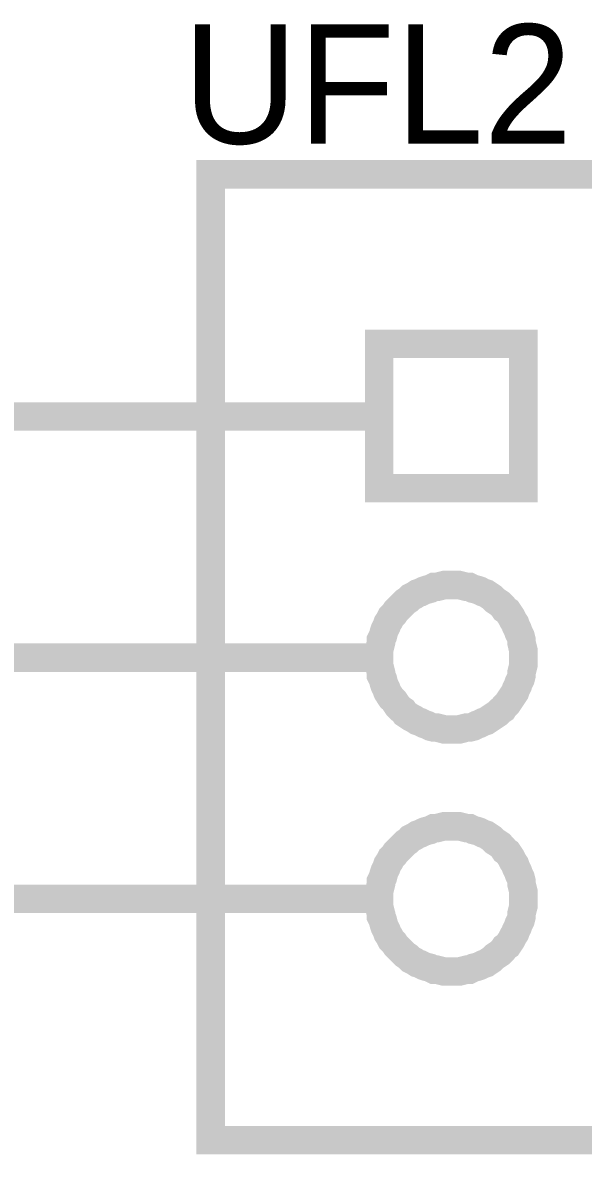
# Model space of a CAD drawing. Header units: inches. Extents: x 0 to 16.9, y 0 to 11.7.
# Drawn here: x 7.2045 to 7.437, y 1.3963 to 1.8652 of the extents above; entities that cross this region are included whole.
import ezdxf

# ---------------------------------------------------------------- set-up
doc = ezdxf.new("R2010")
doc.units = ezdxf.units.IN
doc.header["$MEASUREMENT"] = 0
doc.layers.add('Sheet', color=255, linetype='Continuous')

msp = doc.modelspace()

# ---------------------------------------------------------------- linework, layer by layer
at = {"layer": 'Sheet'}
for points in [[(7.28247, 1.80232, 0.0118, 0.0118, 0), (7.4823, 1.80232, 0.0118, 0.0118, 0), (7.4823, 1.40219, 0.0118, 0.0118, 0), (7.28247, 1.40219, 0.0118, 0.0118, 0), (7.28247, 1.80232, 0.0118, 0.0118, 0)], [(7.3523, 1.7321, 0.0118, 0.0118, 0), (7.41209, 1.7321, 0.0118, 0.0118, 0), (7.41209, 1.67229, 0.0118, 0.0118, 0), (7.3523, 1.67229, 0.0118, 0.0118, 0), (7.3523, 1.7321, 0.0118, 0.0118, 0)], [(7.3523, 1.7321, 0.0039, 0.0039, 0), (7.3523, 1.67229, 0.0039, 0.0039, 0), (7.41209, 1.67229, 0.0039, 0.0039, 0), (7.41209, 1.7321, 0.0039, 0.0039, 0), (7.3523, 1.7321, 0.0039, 0.0039, 0), (7.3523, 1.7321, 0.0039, 0.0039, 0)]]:
    msp.add_lwpolyline(points, format="xyseb", close=True, dxfattribs=at)
for points in [[(7.28247, 1.702, 0.0118, 0.0118, 0), (7.08226, 1.702, 0.0118, 0.0118, 0)], [(7.28247, 1.702, 0.0118, 0.0118, 0), (7.3523, 1.702, 0.0118, 0.0118, 0)], [(7.3523, 1.60206, 0.0118, 0.0118, 0), (7.3523, 1.60361, 0.0118, 0.0118, 0), (7.3523, 1.60515, 0.0118, 0.0118, 0), (7.35268, 1.6067, 0.0118, 0.0118, 0), (7.35307, 1.60824, 0.0118, 0.0118, 0), (7.35307, 1.6094, 0.0118, 0.0118, 0), (7.35384, 1.61094, 0.0118, 0.0118, 0), (7.35422, 1.61248, 0.0118, 0.0118, 0), (7.35461, 1.61364, 0.0118, 0.0118, 0), (7.35538, 1.61518, 0.0118, 0.0118, 0), (7.35577, 1.61634, 0.0118, 0.0118, 0), (7.35654, 1.6175, 0.0118, 0.0118, 0), (7.35731, 1.61904, 0.0118, 0.0118, 0), (7.35847, 1.6202, 0.0118, 0.0118, 0), (7.35924, 1.62136, 0.0118, 0.0118, 0), (7.36001, 1.62213, 0.0118, 0.0118, 0), (7.36117, 1.62329, 0.0118, 0.0118, 0), (7.36233, 1.62444, 0.0118, 0.0118, 0), (7.3631, 1.62522, 0.0118, 0.0118, 0), (7.36425, 1.62599, 0.0118, 0.0118, 0), (7.36541, 1.62715, 0.0118, 0.0118, 0), (7.36696, 1.62792, 0.0118, 0.0118, 0), (7.36811, 1.62869, 0.0118, 0.0118, 0), (7.36927, 1.62907, 0.0118, 0.0118, 0), (7.37081, 1.62985, 0.0118, 0.0118, 0), (7.37197, 1.63023, 0.0118, 0.0118, 0), (7.37351, 1.63062, 0.0118, 0.0118, 0), (7.37506, 1.63139, 0.0118, 0.0118, 0), (7.37621, 1.63139, 0.0118, 0.0118, 0), (7.37776, 1.63178, 0.0118, 0.0118, 0), (7.3793, 1.63216, 0.0118, 0.0118, 0), (7.38084, 1.63216, 0.0118, 0.0118, 0), (7.38239, 1.63216, 0.0118, 0.0118, 0)], [(7.38239, 1.63216, 0.0118, 0.0118, 0), (7.38239, 1.63216, 0.0118, 0.0118, 0)], [(7.38239, 1.63216, 0.0118, 0.0118, 0), (7.38393, 1.63216, 0.0118, 0.0118, 0), (7.38547, 1.63216, 0.0118, 0.0118, 0), (7.38701, 1.63178, 0.0118, 0.0118, 0), (7.38856, 1.63139, 0.0118, 0.0118, 0), (7.38972, 1.63139, 0.0118, 0.0118, 0), (7.39126, 1.63062, 0.0118, 0.0118, 0), (7.3928, 1.63023, 0.0118, 0.0118, 0), (7.39396, 1.62985, 0.0118, 0.0118, 0), (7.3955, 1.62907, 0.0118, 0.0118, 0), (7.39666, 1.62869, 0.0118, 0.0118, 0), (7.39782, 1.62792, 0.0118, 0.0118, 0), (7.39897, 1.62715, 0.0118, 0.0118, 0), (7.40013, 1.62599, 0.0118, 0.0118, 0), (7.40129, 1.62522, 0.0118, 0.0118, 0), (7.40245, 1.62444, 0.0118, 0.0118, 0), (7.4036, 1.62329, 0.0118, 0.0118, 0), (7.40437, 1.62213, 0.0118, 0.0118, 0), (7.40553, 1.62136, 0.0118, 0.0118, 0), (7.4063, 1.6202, 0.0118, 0.0118, 0), (7.40707, 1.61904, 0.0118, 0.0118, 0), (7.40785, 1.6175, 0.0118, 0.0118, 0), (7.40862, 1.61634, 0.0118, 0.0118, 0), (7.409, 1.61518, 0.0118, 0.0118, 0), (7.40978, 1.61364, 0.0118, 0.0118, 0), (7.41016, 1.61248, 0.0118, 0.0118, 0), (7.41093, 1.61094, 0.0118, 0.0118, 0), (7.41132, 1.6094, 0.0118, 0.0118, 0), (7.41132, 1.60824, 0.0118, 0.0118, 0), (7.4117, 1.6067, 0.0118, 0.0118, 0), (7.41209, 1.60515, 0.0118, 0.0118, 0), (7.41209, 1.60361, 0.0118, 0.0118, 0), (7.41209, 1.60206, 0.0118, 0.0118, 0)], [(7.3523, 1.60206, 0.0039, 0.0039, 0), (7.3523, 1.60361, 0.0039, 0.0039, 0), (7.3523, 1.60515, 0.0039, 0.0039, 0), (7.35268, 1.6067, 0.0039, 0.0039, 0), (7.35307, 1.60824, 0.0039, 0.0039, 0), (7.35307, 1.6094, 0.0039, 0.0039, 0), (7.35384, 1.61094, 0.0039, 0.0039, 0), (7.35422, 1.61248, 0.0039, 0.0039, 0), (7.35461, 1.61364, 0.0039, 0.0039, 0), (7.35538, 1.61518, 0.0039, 0.0039, 0), (7.35577, 1.61634, 0.0039, 0.0039, 0), (7.35654, 1.6175, 0.0039, 0.0039, 0), (7.35731, 1.61904, 0.0039, 0.0039, 0), (7.35847, 1.6202, 0.0039, 0.0039, 0), (7.35924, 1.62136, 0.0039, 0.0039, 0), (7.36001, 1.62213, 0.0039, 0.0039, 0), (7.36117, 1.62329, 0.0039, 0.0039, 0), (7.36233, 1.62444, 0.0039, 0.0039, 0), (7.3631, 1.62522, 0.0039, 0.0039, 0), (7.36425, 1.62599, 0.0039, 0.0039, 0), (7.36541, 1.62715, 0.0039, 0.0039, 0), (7.36696, 1.62792, 0.0039, 0.0039, 0), (7.36811, 1.62869, 0.0039, 0.0039, 0), (7.36927, 1.62907, 0.0039, 0.0039, 0), (7.37081, 1.62985, 0.0039, 0.0039, 0), (7.37197, 1.63023, 0.0039, 0.0039, 0), (7.37351, 1.63062, 0.0039, 0.0039, 0), (7.37506, 1.63139, 0.0039, 0.0039, 0), (7.37621, 1.63139, 0.0039, 0.0039, 0), (7.37776, 1.63178, 0.0039, 0.0039, 0), (7.3793, 1.63216, 0.0039, 0.0039, 0), (7.38084, 1.63216, 0.0039, 0.0039, 0), (7.38239, 1.63216, 0.0039, 0.0039, 0)], [(7.38239, 1.63216, 0.0039, 0.0039, 0), (7.38239, 1.63216, 0.0039, 0.0039, 0)], [(7.38239, 1.63216, 0.0039, 0.0039, 0), (7.38393, 1.63216, 0.0039, 0.0039, 0), (7.38547, 1.63216, 0.0039, 0.0039, 0), (7.38701, 1.63178, 0.0039, 0.0039, 0), (7.38856, 1.63139, 0.0039, 0.0039, 0), (7.38972, 1.63139, 0.0039, 0.0039, 0), (7.39126, 1.63062, 0.0039, 0.0039, 0), (7.3928, 1.63023, 0.0039, 0.0039, 0), (7.39396, 1.62985, 0.0039, 0.0039, 0), (7.3955, 1.62907, 0.0039, 0.0039, 0), (7.39666, 1.62869, 0.0039, 0.0039, 0), (7.39782, 1.62792, 0.0039, 0.0039, 0), (7.39897, 1.62715, 0.0039, 0.0039, 0), (7.40013, 1.62599, 0.0039, 0.0039, 0), (7.40129, 1.62522, 0.0039, 0.0039, 0), (7.40245, 1.62444, 0.0039, 0.0039, 0), (7.4036, 1.62329, 0.0039, 0.0039, 0), (7.40437, 1.62213, 0.0039, 0.0039, 0), (7.40553, 1.62136, 0.0039, 0.0039, 0), (7.4063, 1.6202, 0.0039, 0.0039, 0), (7.40707, 1.61904, 0.0039, 0.0039, 0), (7.40785, 1.6175, 0.0039, 0.0039, 0), (7.40862, 1.61634, 0.0039, 0.0039, 0), (7.409, 1.61518, 0.0039, 0.0039, 0), (7.40978, 1.61364, 0.0039, 0.0039, 0), (7.41016, 1.61248, 0.0039, 0.0039, 0), (7.41093, 1.61094, 0.0039, 0.0039, 0), (7.41132, 1.6094, 0.0039, 0.0039, 0), (7.41132, 1.60824, 0.0039, 0.0039, 0), (7.4117, 1.6067, 0.0039, 0.0039, 0), (7.41209, 1.60515, 0.0039, 0.0039, 0), (7.41209, 1.60361, 0.0039, 0.0039, 0), (7.41209, 1.60206, 0.0039, 0.0039, 0)], [(7.28247, 1.60206, 0.0118, 0.0118, 0), (7.08226, 1.60206, 0.0118, 0.0118, 0)], [(7.28247, 1.60206, 0.0118, 0.0118, 0), (7.3523, 1.60206, 0.0118, 0.0118, 0)], [(7.38239, 1.57235, 0.0118, 0.0118, 0), (7.38084, 1.57235, 0.0118, 0.0118, 0), (7.3793, 1.57235, 0.0118, 0.0118, 0), (7.37776, 1.57274, 0.0118, 0.0118, 0), (7.37621, 1.57313, 0.0118, 0.0118, 0), (7.37506, 1.57313, 0.0118, 0.0118, 0), (7.37351, 1.57351, 0.0118, 0.0118, 0), (7.37197, 1.57428, 0.0118, 0.0118, 0), (7.37081, 1.57467, 0.0118, 0.0118, 0), (7.36927, 1.57544, 0.0118, 0.0118, 0), (7.36811, 1.57583, 0.0118, 0.0118, 0), (7.36696, 1.5766, 0.0118, 0.0118, 0), (7.36541, 1.57737, 0.0118, 0.0118, 0), (7.36425, 1.57814, 0.0118, 0.0118, 0), (7.3631, 1.57891, 0.0118, 0.0118, 0), (7.36233, 1.58007, 0.0118, 0.0118, 0), (7.36117, 1.58084, 0.0118, 0.0118, 0), (7.36001, 1.582, 0.0118, 0.0118, 0), (7.35924, 1.58316, 0.0118, 0.0118, 0), (7.35847, 1.58432, 0.0118, 0.0118, 0), (7.35731, 1.58547, 0.0118, 0.0118, 0), (7.35654, 1.58663, 0.0118, 0.0118, 0), (7.35577, 1.58779, 0.0118, 0.0118, 0), (7.35538, 1.58895, 0.0118, 0.0118, 0), (7.35461, 1.59049, 0.0118, 0.0118, 0), (7.35422, 1.59165, 0.0118, 0.0118, 0), (7.35384, 1.59319, 0.0118, 0.0118, 0), (7.35307, 1.59473, 0.0118, 0.0118, 0), (7.35307, 1.59589, 0.0118, 0.0118, 0), (7.35268, 1.59743, 0.0118, 0.0118, 0), (7.3523, 1.59898, 0.0118, 0.0118, 0), (7.3523, 1.60052, 0.0118, 0.0118, 0), (7.3523, 1.60206, 0.0118, 0.0118, 0)], [(7.3523, 1.60206, 0.0118, 0.0118, 0), (7.3523, 1.60206, 0.0118, 0.0118, 0)], [(7.38239, 1.57235, 0.0039, 0.0039, 0), (7.38084, 1.57235, 0.0039, 0.0039, 0), (7.3793, 1.57235, 0.0039, 0.0039, 0), (7.37776, 1.57274, 0.0039, 0.0039, 0), (7.37621, 1.57313, 0.0039, 0.0039, 0), (7.37506, 1.57313, 0.0039, 0.0039, 0), (7.37351, 1.57351, 0.0039, 0.0039, 0), (7.37197, 1.57428, 0.0039, 0.0039, 0), (7.37081, 1.57467, 0.0039, 0.0039, 0), (7.36927, 1.57544, 0.0039, 0.0039, 0), (7.36811, 1.57583, 0.0039, 0.0039, 0), (7.36696, 1.5766, 0.0039, 0.0039, 0), (7.36541, 1.57737, 0.0039, 0.0039, 0), (7.36425, 1.57814, 0.0039, 0.0039, 0), (7.3631, 1.57891, 0.0039, 0.0039, 0), (7.36233, 1.58007, 0.0039, 0.0039, 0), (7.36117, 1.58084, 0.0039, 0.0039, 0), (7.36001, 1.582, 0.0039, 0.0039, 0), (7.35924, 1.58316, 0.0039, 0.0039, 0), (7.35847, 1.58432, 0.0039, 0.0039, 0), (7.35731, 1.58547, 0.0039, 0.0039, 0), (7.35654, 1.58663, 0.0039, 0.0039, 0), (7.35577, 1.58779, 0.0039, 0.0039, 0), (7.35538, 1.58895, 0.0039, 0.0039, 0), (7.35461, 1.59049, 0.0039, 0.0039, 0), (7.35422, 1.59165, 0.0039, 0.0039, 0), (7.35384, 1.59319, 0.0039, 0.0039, 0), (7.35307, 1.59473, 0.0039, 0.0039, 0), (7.35307, 1.59589, 0.0039, 0.0039, 0), (7.35268, 1.59743, 0.0039, 0.0039, 0), (7.3523, 1.59898, 0.0039, 0.0039, 0), (7.3523, 1.60052, 0.0039, 0.0039, 0), (7.3523, 1.60206, 0.0039, 0.0039, 0)], [(7.3523, 1.60206, 0.0039, 0.0039, 0), (7.3523, 1.60206, 0.0039, 0.0039, 0)], [(7.41209, 1.60206, 0.0118, 0.0118, 0), (7.41209, 1.60052, 0.0118, 0.0118, 0), (7.41209, 1.59898, 0.0118, 0.0118, 0), (7.4117, 1.59743, 0.0118, 0.0118, 0), (7.41132, 1.59589, 0.0118, 0.0118, 0), (7.41132, 1.59473, 0.0118, 0.0118, 0), (7.41093, 1.59319, 0.0118, 0.0118, 0), (7.41016, 1.59165, 0.0118, 0.0118, 0), (7.40978, 1.59049, 0.0118, 0.0118, 0), (7.409, 1.58895, 0.0118, 0.0118, 0), (7.40862, 1.58779, 0.0118, 0.0118, 0), (7.40785, 1.58663, 0.0118, 0.0118, 0), (7.40707, 1.58547, 0.0118, 0.0118, 0), (7.4063, 1.58432, 0.0118, 0.0118, 0), (7.40553, 1.58316, 0.0118, 0.0118, 0), (7.40437, 1.582, 0.0118, 0.0118, 0), (7.4036, 1.58084, 0.0118, 0.0118, 0), (7.40245, 1.58007, 0.0118, 0.0118, 0), (7.40129, 1.57891, 0.0118, 0.0118, 0), (7.40013, 1.57814, 0.0118, 0.0118, 0), (7.39897, 1.57737, 0.0118, 0.0118, 0), (7.39782, 1.5766, 0.0118, 0.0118, 0), (7.39666, 1.57583, 0.0118, 0.0118, 0), (7.3955, 1.57544, 0.0118, 0.0118, 0), (7.39396, 1.57467, 0.0118, 0.0118, 0), (7.3928, 1.57428, 0.0118, 0.0118, 0), (7.39126, 1.57351, 0.0118, 0.0118, 0), (7.38972, 1.57313, 0.0118, 0.0118, 0), (7.38856, 1.57313, 0.0118, 0.0118, 0), (7.38701, 1.57274, 0.0118, 0.0118, 0), (7.38547, 1.57235, 0.0118, 0.0118, 0), (7.38393, 1.57235, 0.0118, 0.0118, 0), (7.38239, 1.57235, 0.0118, 0.0118, 0)], [(7.41209, 1.60206, 0.0039, 0.0039, 0), (7.41209, 1.60052, 0.0039, 0.0039, 0), (7.41209, 1.59898, 0.0039, 0.0039, 0), (7.4117, 1.59743, 0.0039, 0.0039, 0), (7.41132, 1.59589, 0.0039, 0.0039, 0), (7.41132, 1.59473, 0.0039, 0.0039, 0), (7.41093, 1.59319, 0.0039, 0.0039, 0), (7.41016, 1.59165, 0.0039, 0.0039, 0), (7.40978, 1.59049, 0.0039, 0.0039, 0), (7.409, 1.58895, 0.0039, 0.0039, 0), (7.40862, 1.58779, 0.0039, 0.0039, 0), (7.40785, 1.58663, 0.0039, 0.0039, 0), (7.40707, 1.58547, 0.0039, 0.0039, 0), (7.4063, 1.58432, 0.0039, 0.0039, 0), (7.40553, 1.58316, 0.0039, 0.0039, 0), (7.40437, 1.582, 0.0039, 0.0039, 0), (7.4036, 1.58084, 0.0039, 0.0039, 0), (7.40245, 1.58007, 0.0039, 0.0039, 0), (7.40129, 1.57891, 0.0039, 0.0039, 0), (7.40013, 1.57814, 0.0039, 0.0039, 0), (7.39897, 1.57737, 0.0039, 0.0039, 0), (7.39782, 1.5766, 0.0039, 0.0039, 0), (7.39666, 1.57583, 0.0039, 0.0039, 0), (7.3955, 1.57544, 0.0039, 0.0039, 0), (7.39396, 1.57467, 0.0039, 0.0039, 0), (7.3928, 1.57428, 0.0039, 0.0039, 0), (7.39126, 1.57351, 0.0039, 0.0039, 0), (7.38972, 1.57313, 0.0039, 0.0039, 0), (7.38856, 1.57313, 0.0039, 0.0039, 0), (7.38701, 1.57274, 0.0039, 0.0039, 0), (7.38547, 1.57235, 0.0039, 0.0039, 0), (7.38393, 1.57235, 0.0039, 0.0039, 0), (7.38239, 1.57235, 0.0039, 0.0039, 0)], [(7.41209, 1.60206, 0.0118, 0.0118, 0), (7.41209, 1.60206, 0.0118, 0.0118, 0), (7.41209, 1.60206, 0.0118, 0.0118, 0), (7.41209, 1.60206, 0.0118, 0.0118, 0), (7.41209, 1.60206, 0.0118, 0.0118, 0), (7.41209, 1.60206, 0.0118, 0.0118, 0), (7.41209, 1.60206, 0.0118, 0.0118, 0), (7.41209, 1.60206, 0.0118, 0.0118, 0), (7.41209, 1.60206, 0.0118, 0.0118, 0), (7.41209, 1.60206, 0.0118, 0.0118, 0), (7.41209, 1.60206, 0.0118, 0.0118, 0), (7.41209, 1.60206, 0.0118, 0.0118, 0), (7.41209, 1.60206, 0.0118, 0.0118, 0), (7.41209, 1.60206, 0.0118, 0.0118, 0), (7.41209, 1.60206, 0.0118, 0.0118, 0), (7.41209, 1.60206, 0.0118, 0.0118, 0), (7.41209, 1.60206, 0.0118, 0.0118, 0), (7.41209, 1.60206, 0.0118, 0.0118, 0), (7.41209, 1.60206, 0.0118, 0.0118, 0), (7.41209, 1.60206, 0.0118, 0.0118, 0), (7.41209, 1.60206, 0.0118, 0.0118, 0), (7.41209, 1.60206, 0.0118, 0.0118, 0), (7.41209, 1.60206, 0.0118, 0.0118, 0), (7.41209, 1.60206, 0.0118, 0.0118, 0), (7.41209, 1.60206, 0.0118, 0.0118, 0), (7.41209, 1.60206, 0.0118, 0.0118, 0), (7.41209, 1.60206, 0.0118, 0.0118, 0), (7.41209, 1.60206, 0.0118, 0.0118, 0), (7.41209, 1.60206, 0.0118, 0.0118, 0), (7.41209, 1.60206, 0.0118, 0.0118, 0), (7.41209, 1.60206, 0.0118, 0.0118, 0), (7.41209, 1.60206, 0.0118, 0.0118, 0), (7.41209, 1.60206, 0.0118, 0.0118, 0)], [(7.41209, 1.60206, 0.0118, 0.0118, 0), (7.41209, 1.60206, 0.0118, 0.0118, 0)], [(7.41209, 1.60206, 0.0039, 0.0039, 0), (7.41209, 1.60206, 0.0039, 0.0039, 0), (7.41209, 1.60206, 0.0039, 0.0039, 0), (7.41209, 1.60206, 0.0039, 0.0039, 0), (7.41209, 1.60206, 0.0039, 0.0039, 0), (7.41209, 1.60206, 0.0039, 0.0039, 0), (7.41209, 1.60206, 0.0039, 0.0039, 0), (7.41209, 1.60206, 0.0039, 0.0039, 0), (7.41209, 1.60206, 0.0039, 0.0039, 0), (7.41209, 1.60206, 0.0039, 0.0039, 0), (7.41209, 1.60206, 0.0039, 0.0039, 0), (7.41209, 1.60206, 0.0039, 0.0039, 0), (7.41209, 1.60206, 0.0039, 0.0039, 0), (7.41209, 1.60206, 0.0039, 0.0039, 0), (7.41209, 1.60206, 0.0039, 0.0039, 0), (7.41209, 1.60206, 0.0039, 0.0039, 0), (7.41209, 1.60206, 0.0039, 0.0039, 0), (7.41209, 1.60206, 0.0039, 0.0039, 0), (7.41209, 1.60206, 0.0039, 0.0039, 0), (7.41209, 1.60206, 0.0039, 0.0039, 0), (7.41209, 1.60206, 0.0039, 0.0039, 0), (7.41209, 1.60206, 0.0039, 0.0039, 0), (7.41209, 1.60206, 0.0039, 0.0039, 0), (7.41209, 1.60206, 0.0039, 0.0039, 0), (7.41209, 1.60206, 0.0039, 0.0039, 0), (7.41209, 1.60206, 0.0039, 0.0039, 0), (7.41209, 1.60206, 0.0039, 0.0039, 0), (7.41209, 1.60206, 0.0039, 0.0039, 0), (7.41209, 1.60206, 0.0039, 0.0039, 0), (7.41209, 1.60206, 0.0039, 0.0039, 0), (7.41209, 1.60206, 0.0039, 0.0039, 0), (7.41209, 1.60206, 0.0039, 0.0039, 0), (7.41209, 1.60206, 0.0039, 0.0039, 0)], [(7.41209, 1.60206, 0.0039, 0.0039, 0), (7.41209, 1.60206, 0.0039, 0.0039, 0)], [(7.3523, 1.50213, 0.0118, 0.0118, 0), (7.3523, 1.50367, 0.0118, 0.0118, 0), (7.3523, 1.50522, 0.0118, 0.0118, 0), (7.35268, 1.50676, 0.0118, 0.0118, 0), (7.35307, 1.5083, 0.0118, 0.0118, 0), (7.35307, 1.50946, 0.0118, 0.0118, 0), (7.35384, 1.511, 0.0118, 0.0118, 0), (7.35422, 1.51255, 0.0118, 0.0118, 0), (7.35461, 1.5137, 0.0118, 0.0118, 0), (7.35538, 1.51525, 0.0118, 0.0118, 0), (7.35577, 1.51641, 0.0118, 0.0118, 0), (7.35654, 1.51756, 0.0118, 0.0118, 0), (7.35731, 1.51911, 0.0118, 0.0118, 0), (7.35847, 1.52026, 0.0118, 0.0118, 0), (7.35924, 1.52142, 0.0118, 0.0118, 0), (7.36001, 1.52219, 0.0118, 0.0118, 0), (7.36117, 1.52335, 0.0118, 0.0118, 0), (7.36233, 1.52451, 0.0118, 0.0118, 0), (7.3631, 1.52528, 0.0118, 0.0118, 0), (7.36425, 1.52605, 0.0118, 0.0118, 0), (7.36541, 1.52721, 0.0118, 0.0118, 0), (7.36696, 1.52798, 0.0118, 0.0118, 0), (7.36811, 1.52875, 0.0118, 0.0118, 0), (7.36927, 1.52914, 0.0118, 0.0118, 0), (7.37081, 1.52991, 0.0118, 0.0118, 0), (7.37197, 1.5303, 0.0118, 0.0118, 0), (7.37351, 1.53068, 0.0118, 0.0118, 0), (7.37506, 1.53145, 0.0118, 0.0118, 0), (7.37621, 1.53145, 0.0118, 0.0118, 0), (7.37776, 1.53184, 0.0118, 0.0118, 0), (7.3793, 1.53223, 0.0118, 0.0118, 0), (7.38084, 1.53223, 0.0118, 0.0118, 0), (7.38239, 1.53223, 0.0118, 0.0118, 0)], [(7.38239, 1.53223, 0.0118, 0.0118, 0), (7.38239, 1.53223, 0.0118, 0.0118, 0)], [(7.38239, 1.53223, 0.0118, 0.0118, 0), (7.38393, 1.53223, 0.0118, 0.0118, 0), (7.38547, 1.53223, 0.0118, 0.0118, 0), (7.38701, 1.53184, 0.0118, 0.0118, 0), (7.38856, 1.53145, 0.0118, 0.0118, 0), (7.38972, 1.53145, 0.0118, 0.0118, 0), (7.39126, 1.53068, 0.0118, 0.0118, 0), (7.3928, 1.5303, 0.0118, 0.0118, 0), (7.39396, 1.52991, 0.0118, 0.0118, 0), (7.3955, 1.52914, 0.0118, 0.0118, 0), (7.39666, 1.52875, 0.0118, 0.0118, 0), (7.39782, 1.52798, 0.0118, 0.0118, 0), (7.39897, 1.52721, 0.0118, 0.0118, 0), (7.40013, 1.52605, 0.0118, 0.0118, 0), (7.40129, 1.52528, 0.0118, 0.0118, 0), (7.40245, 1.52451, 0.0118, 0.0118, 0), (7.4036, 1.52335, 0.0118, 0.0118, 0), (7.40437, 1.52219, 0.0118, 0.0118, 0), (7.40553, 1.52142, 0.0118, 0.0118, 0), (7.4063, 1.52026, 0.0118, 0.0118, 0), (7.40707, 1.51911, 0.0118, 0.0118, 0), (7.40785, 1.51756, 0.0118, 0.0118, 0), (7.40862, 1.51641, 0.0118, 0.0118, 0), (7.409, 1.51525, 0.0118, 0.0118, 0), (7.40978, 1.5137, 0.0118, 0.0118, 0), (7.41016, 1.51255, 0.0118, 0.0118, 0), (7.41093, 1.511, 0.0118, 0.0118, 0), (7.41132, 1.50946, 0.0118, 0.0118, 0), (7.41132, 1.5083, 0.0118, 0.0118, 0), (7.4117, 1.50676, 0.0118, 0.0118, 0), (7.41209, 1.50522, 0.0118, 0.0118, 0), (7.41209, 1.50367, 0.0118, 0.0118, 0), (7.41209, 1.50213, 0.0118, 0.0118, 0)], [(7.3523, 1.50213, 0.0039, 0.0039, 0), (7.3523, 1.50367, 0.0039, 0.0039, 0), (7.3523, 1.50522, 0.0039, 0.0039, 0), (7.35268, 1.50676, 0.0039, 0.0039, 0), (7.35307, 1.5083, 0.0039, 0.0039, 0), (7.35307, 1.50946, 0.0039, 0.0039, 0), (7.35384, 1.511, 0.0039, 0.0039, 0), (7.35422, 1.51255, 0.0039, 0.0039, 0), (7.35461, 1.5137, 0.0039, 0.0039, 0), (7.35538, 1.51525, 0.0039, 0.0039, 0), (7.35577, 1.51641, 0.0039, 0.0039, 0), (7.35654, 1.51756, 0.0039, 0.0039, 0), (7.35731, 1.51911, 0.0039, 0.0039, 0), (7.35847, 1.52026, 0.0039, 0.0039, 0), (7.35924, 1.52142, 0.0039, 0.0039, 0), (7.36001, 1.52219, 0.0039, 0.0039, 0), (7.36117, 1.52335, 0.0039, 0.0039, 0), (7.36233, 1.52451, 0.0039, 0.0039, 0), (7.3631, 1.52528, 0.0039, 0.0039, 0), (7.36425, 1.52605, 0.0039, 0.0039, 0), (7.36541, 1.52721, 0.0039, 0.0039, 0), (7.36696, 1.52798, 0.0039, 0.0039, 0), (7.36811, 1.52875, 0.0039, 0.0039, 0), (7.36927, 1.52914, 0.0039, 0.0039, 0), (7.37081, 1.52991, 0.0039, 0.0039, 0), (7.37197, 1.5303, 0.0039, 0.0039, 0), (7.37351, 1.53068, 0.0039, 0.0039, 0), (7.37506, 1.53145, 0.0039, 0.0039, 0), (7.37621, 1.53145, 0.0039, 0.0039, 0), (7.37776, 1.53184, 0.0039, 0.0039, 0), (7.3793, 1.53223, 0.0039, 0.0039, 0), (7.38084, 1.53223, 0.0039, 0.0039, 0), (7.38239, 1.53223, 0.0039, 0.0039, 0)], [(7.38239, 1.53223, 0.0039, 0.0039, 0), (7.38239, 1.53223, 0.0039, 0.0039, 0)], [(7.38239, 1.53223, 0.0039, 0.0039, 0), (7.38393, 1.53223, 0.0039, 0.0039, 0), (7.38547, 1.53223, 0.0039, 0.0039, 0), (7.38701, 1.53184, 0.0039, 0.0039, 0), (7.38856, 1.53145, 0.0039, 0.0039, 0), (7.38972, 1.53145, 0.0039, 0.0039, 0), (7.39126, 1.53068, 0.0039, 0.0039, 0), (7.3928, 1.5303, 0.0039, 0.0039, 0), (7.39396, 1.52991, 0.0039, 0.0039, 0), (7.3955, 1.52914, 0.0039, 0.0039, 0), (7.39666, 1.52875, 0.0039, 0.0039, 0), (7.39782, 1.52798, 0.0039, 0.0039, 0), (7.39897, 1.52721, 0.0039, 0.0039, 0), (7.40013, 1.52605, 0.0039, 0.0039, 0), (7.40129, 1.52528, 0.0039, 0.0039, 0), (7.40245, 1.52451, 0.0039, 0.0039, 0), (7.4036, 1.52335, 0.0039, 0.0039, 0), (7.40437, 1.52219, 0.0039, 0.0039, 0), (7.40553, 1.52142, 0.0039, 0.0039, 0), (7.4063, 1.52026, 0.0039, 0.0039, 0), (7.40707, 1.51911, 0.0039, 0.0039, 0), (7.40785, 1.51756, 0.0039, 0.0039, 0), (7.40862, 1.51641, 0.0039, 0.0039, 0), (7.409, 1.51525, 0.0039, 0.0039, 0), (7.40978, 1.5137, 0.0039, 0.0039, 0), (7.41016, 1.51255, 0.0039, 0.0039, 0), (7.41093, 1.511, 0.0039, 0.0039, 0), (7.41132, 1.50946, 0.0039, 0.0039, 0), (7.41132, 1.5083, 0.0039, 0.0039, 0), (7.4117, 1.50676, 0.0039, 0.0039, 0), (7.41209, 1.50522, 0.0039, 0.0039, 0), (7.41209, 1.50367, 0.0039, 0.0039, 0), (7.41209, 1.50213, 0.0039, 0.0039, 0)], [(7.28247, 1.50213, 0.0118, 0.0118, 0), (7.08226, 1.50213, 0.0118, 0.0118, 0)], [(7.28247, 1.50213, 0.0118, 0.0118, 0), (7.3523, 1.50213, 0.0118, 0.0118, 0)], [(7.38239, 1.47203, 0.0118, 0.0118, 0), (7.38084, 1.47203, 0.0118, 0.0118, 0), (7.3793, 1.47203, 0.0118, 0.0118, 0), (7.37776, 1.47242, 0.0118, 0.0118, 0), (7.37621, 1.4728, 0.0118, 0.0118, 0), (7.37506, 1.4728, 0.0118, 0.0118, 0), (7.37351, 1.47358, 0.0118, 0.0118, 0), (7.37197, 1.47396, 0.0118, 0.0118, 0), (7.37081, 1.47435, 0.0118, 0.0118, 0), (7.36927, 1.47512, 0.0118, 0.0118, 0), (7.36811, 1.4755, 0.0118, 0.0118, 0), (7.36696, 1.47628, 0.0118, 0.0118, 0), (7.36541, 1.47705, 0.0118, 0.0118, 0), (7.36425, 1.47821, 0.0118, 0.0118, 0), (7.3631, 1.47898, 0.0118, 0.0118, 0), (7.36233, 1.47975, 0.0118, 0.0118, 0), (7.36117, 1.48091, 0.0118, 0.0118, 0), (7.36001, 1.48206, 0.0118, 0.0118, 0), (7.35924, 1.48284, 0.0118, 0.0118, 0), (7.35847, 1.48399, 0.0118, 0.0118, 0), (7.35731, 1.48515, 0.0118, 0.0118, 0), (7.35654, 1.48669, 0.0118, 0.0118, 0), (7.35577, 1.48785, 0.0118, 0.0118, 0), (7.35538, 1.48901, 0.0118, 0.0118, 0), (7.35461, 1.49055, 0.0118, 0.0118, 0), (7.35422, 1.49171, 0.0118, 0.0118, 0), (7.35384, 1.49325, 0.0118, 0.0118, 0), (7.35307, 1.4948, 0.0118, 0.0118, 0), (7.35307, 1.49596, 0.0118, 0.0118, 0), (7.35268, 1.4975, 0.0118, 0.0118, 0), (7.3523, 1.49904, 0.0118, 0.0118, 0), (7.3523, 1.50059, 0.0118, 0.0118, 0), (7.3523, 1.50213, 0.0118, 0.0118, 0)], [(7.3523, 1.50213, 0.0118, 0.0118, 0), (7.3523, 1.50213, 0.0118, 0.0118, 0)], [(7.41209, 1.50213, 0.0118, 0.0118, 0), (7.41209, 1.50059, 0.0118, 0.0118, 0), (7.41209, 1.49904, 0.0118, 0.0118, 0), (7.4117, 1.4975, 0.0118, 0.0118, 0), (7.41132, 1.49596, 0.0118, 0.0118, 0), (7.41132, 1.4948, 0.0118, 0.0118, 0), (7.41093, 1.49325, 0.0118, 0.0118, 0), (7.41016, 1.49171, 0.0118, 0.0118, 0), (7.40978, 1.49055, 0.0118, 0.0118, 0), (7.409, 1.48901, 0.0118, 0.0118, 0), (7.40862, 1.48785, 0.0118, 0.0118, 0), (7.40785, 1.48669, 0.0118, 0.0118, 0), (7.40707, 1.48515, 0.0118, 0.0118, 0), (7.4063, 1.48399, 0.0118, 0.0118, 0), (7.40553, 1.48284, 0.0118, 0.0118, 0), (7.40437, 1.48206, 0.0118, 0.0118, 0), (7.4036, 1.48091, 0.0118, 0.0118, 0), (7.40245, 1.47975, 0.0118, 0.0118, 0), (7.40129, 1.47898, 0.0118, 0.0118, 0), (7.40013, 1.47821, 0.0118, 0.0118, 0), (7.39897, 1.47705, 0.0118, 0.0118, 0), (7.39782, 1.47628, 0.0118, 0.0118, 0), (7.39666, 1.4755, 0.0118, 0.0118, 0), (7.3955, 1.47512, 0.0118, 0.0118, 0), (7.39396, 1.47435, 0.0118, 0.0118, 0), (7.3928, 1.47396, 0.0118, 0.0118, 0), (7.39126, 1.47358, 0.0118, 0.0118, 0), (7.38972, 1.4728, 0.0118, 0.0118, 0), (7.38856, 1.4728, 0.0118, 0.0118, 0), (7.38701, 1.47242, 0.0118, 0.0118, 0), (7.38547, 1.47203, 0.0118, 0.0118, 0), (7.38393, 1.47203, 0.0118, 0.0118, 0), (7.38239, 1.47203, 0.0118, 0.0118, 0)], [(7.41209, 1.50213, 0.0118, 0.0118, 0), (7.41209, 1.50213, 0.0118, 0.0118, 0), (7.41209, 1.50213, 0.0118, 0.0118, 0), (7.41209, 1.50213, 0.0118, 0.0118, 0), (7.41209, 1.50213, 0.0118, 0.0118, 0), (7.41209, 1.50213, 0.0118, 0.0118, 0), (7.41209, 1.50213, 0.0118, 0.0118, 0), (7.41209, 1.50213, 0.0118, 0.0118, 0), (7.41209, 1.50213, 0.0118, 0.0118, 0), (7.41209, 1.50213, 0.0118, 0.0118, 0), (7.41209, 1.50213, 0.0118, 0.0118, 0), (7.41209, 1.50213, 0.0118, 0.0118, 0), (7.41209, 1.50213, 0.0118, 0.0118, 0), (7.41209, 1.50213, 0.0118, 0.0118, 0), (7.41209, 1.50213, 0.0118, 0.0118, 0), (7.41209, 1.50213, 0.0118, 0.0118, 0), (7.41209, 1.50213, 0.0118, 0.0118, 0), (7.41209, 1.50213, 0.0118, 0.0118, 0), (7.41209, 1.50213, 0.0118, 0.0118, 0), (7.41209, 1.50213, 0.0118, 0.0118, 0), (7.41209, 1.50213, 0.0118, 0.0118, 0), (7.41209, 1.50213, 0.0118, 0.0118, 0), (7.41209, 1.50213, 0.0118, 0.0118, 0), (7.41209, 1.50213, 0.0118, 0.0118, 0), (7.41209, 1.50213, 0.0118, 0.0118, 0), (7.41209, 1.50213, 0.0118, 0.0118, 0), (7.41209, 1.50213, 0.0118, 0.0118, 0), (7.41209, 1.50213, 0.0118, 0.0118, 0), (7.41209, 1.50213, 0.0118, 0.0118, 0), (7.41209, 1.50213, 0.0118, 0.0118, 0), (7.41209, 1.50213, 0.0118, 0.0118, 0), (7.41209, 1.50213, 0.0118, 0.0118, 0), (7.41209, 1.50213, 0.0118, 0.0118, 0)], [(7.41209, 1.50213, 0.0118, 0.0118, 0), (7.41209, 1.50213, 0.0118, 0.0118, 0)], [(7.38239, 1.47203, 0.0039, 0.0039, 0), (7.38084, 1.47203, 0.0039, 0.0039, 0), (7.3793, 1.47203, 0.0039, 0.0039, 0), (7.37776, 1.47242, 0.0039, 0.0039, 0), (7.37621, 1.4728, 0.0039, 0.0039, 0), (7.37506, 1.4728, 0.0039, 0.0039, 0), (7.37351, 1.47358, 0.0039, 0.0039, 0), (7.37197, 1.47396, 0.0039, 0.0039, 0), (7.37081, 1.47435, 0.0039, 0.0039, 0), (7.36927, 1.47512, 0.0039, 0.0039, 0), (7.36811, 1.4755, 0.0039, 0.0039, 0), (7.36696, 1.47628, 0.0039, 0.0039, 0), (7.36541, 1.47705, 0.0039, 0.0039, 0), (7.36425, 1.47821, 0.0039, 0.0039, 0), (7.3631, 1.47898, 0.0039, 0.0039, 0), (7.36233, 1.47975, 0.0039, 0.0039, 0), (7.36117, 1.48091, 0.0039, 0.0039, 0), (7.36001, 1.48206, 0.0039, 0.0039, 0), (7.35924, 1.48284, 0.0039, 0.0039, 0), (7.35847, 1.48399, 0.0039, 0.0039, 0), (7.35731, 1.48515, 0.0039, 0.0039, 0), (7.35654, 1.48669, 0.0039, 0.0039, 0), (7.35577, 1.48785, 0.0039, 0.0039, 0), (7.35538, 1.48901, 0.0039, 0.0039, 0), (7.35461, 1.49055, 0.0039, 0.0039, 0), (7.35422, 1.49171, 0.0039, 0.0039, 0), (7.35384, 1.49325, 0.0039, 0.0039, 0), (7.35307, 1.4948, 0.0039, 0.0039, 0), (7.35307, 1.49596, 0.0039, 0.0039, 0), (7.35268, 1.4975, 0.0039, 0.0039, 0), (7.3523, 1.49904, 0.0039, 0.0039, 0), (7.3523, 1.50059, 0.0039, 0.0039, 0), (7.3523, 1.50213, 0.0039, 0.0039, 0)], [(7.3523, 1.50213, 0.0039, 0.0039, 0), (7.3523, 1.50213, 0.0039, 0.0039, 0)], [(7.41209, 1.50213, 0.0039, 0.0039, 0), (7.41209, 1.50059, 0.0039, 0.0039, 0), (7.41209, 1.49904, 0.0039, 0.0039, 0), (7.4117, 1.4975, 0.0039, 0.0039, 0), (7.41132, 1.49596, 0.0039, 0.0039, 0), (7.41132, 1.4948, 0.0039, 0.0039, 0), (7.41093, 1.49325, 0.0039, 0.0039, 0), (7.41016, 1.49171, 0.0039, 0.0039, 0), (7.40978, 1.49055, 0.0039, 0.0039, 0), (7.409, 1.48901, 0.0039, 0.0039, 0), (7.40862, 1.48785, 0.0039, 0.0039, 0), (7.40785, 1.48669, 0.0039, 0.0039, 0), (7.40707, 1.48515, 0.0039, 0.0039, 0), (7.4063, 1.48399, 0.0039, 0.0039, 0), (7.40553, 1.48284, 0.0039, 0.0039, 0), (7.40437, 1.48206, 0.0039, 0.0039, 0), (7.4036, 1.48091, 0.0039, 0.0039, 0), (7.40245, 1.47975, 0.0039, 0.0039, 0), (7.40129, 1.47898, 0.0039, 0.0039, 0), (7.40013, 1.47821, 0.0039, 0.0039, 0), (7.39897, 1.47705, 0.0039, 0.0039, 0), (7.39782, 1.47628, 0.0039, 0.0039, 0), (7.39666, 1.4755, 0.0039, 0.0039, 0), (7.3955, 1.47512, 0.0039, 0.0039, 0), (7.39396, 1.47435, 0.0039, 0.0039, 0), (7.3928, 1.47396, 0.0039, 0.0039, 0), (7.39126, 1.47358, 0.0039, 0.0039, 0), (7.38972, 1.4728, 0.0039, 0.0039, 0), (7.38856, 1.4728, 0.0039, 0.0039, 0), (7.38701, 1.47242, 0.0039, 0.0039, 0), (7.38547, 1.47203, 0.0039, 0.0039, 0), (7.38393, 1.47203, 0.0039, 0.0039, 0), (7.38239, 1.47203, 0.0039, 0.0039, 0)], [(7.41209, 1.50213, 0.0039, 0.0039, 0), (7.41209, 1.50213, 0.0039, 0.0039, 0), (7.41209, 1.50213, 0.0039, 0.0039, 0), (7.41209, 1.50213, 0.0039, 0.0039, 0), (7.41209, 1.50213, 0.0039, 0.0039, 0), (7.41209, 1.50213, 0.0039, 0.0039, 0), (7.41209, 1.50213, 0.0039, 0.0039, 0), (7.41209, 1.50213, 0.0039, 0.0039, 0), (7.41209, 1.50213, 0.0039, 0.0039, 0), (7.41209, 1.50213, 0.0039, 0.0039, 0), (7.41209, 1.50213, 0.0039, 0.0039, 0), (7.41209, 1.50213, 0.0039, 0.0039, 0), (7.41209, 1.50213, 0.0039, 0.0039, 0), (7.41209, 1.50213, 0.0039, 0.0039, 0), (7.41209, 1.50213, 0.0039, 0.0039, 0), (7.41209, 1.50213, 0.0039, 0.0039, 0), (7.41209, 1.50213, 0.0039, 0.0039, 0), (7.41209, 1.50213, 0.0039, 0.0039, 0), (7.41209, 1.50213, 0.0039, 0.0039, 0), (7.41209, 1.50213, 0.0039, 0.0039, 0), (7.41209, 1.50213, 0.0039, 0.0039, 0), (7.41209, 1.50213, 0.0039, 0.0039, 0), (7.41209, 1.50213, 0.0039, 0.0039, 0), (7.41209, 1.50213, 0.0039, 0.0039, 0), (7.41209, 1.50213, 0.0039, 0.0039, 0), (7.41209, 1.50213, 0.0039, 0.0039, 0), (7.41209, 1.50213, 0.0039, 0.0039, 0), (7.41209, 1.50213, 0.0039, 0.0039, 0), (7.41209, 1.50213, 0.0039, 0.0039, 0), (7.41209, 1.50213, 0.0039, 0.0039, 0), (7.41209, 1.50213, 0.0039, 0.0039, 0), (7.41209, 1.50213, 0.0039, 0.0039, 0), (7.41209, 1.50213, 0.0039, 0.0039, 0)], [(7.41209, 1.50213, 0.0039, 0.0039, 0), (7.41209, 1.50213, 0.0039, 0.0039, 0)]]:
    msp.add_lwpolyline(points, format="xyseb", dxfattribs=at)

# ---------------------------------------------------------------- texts
msp.add_text('UFL2', height=0.049389, dxfattribs=at).set_placement((7.2709, 1.81506))

doc.saveas('drawing.dxf')
